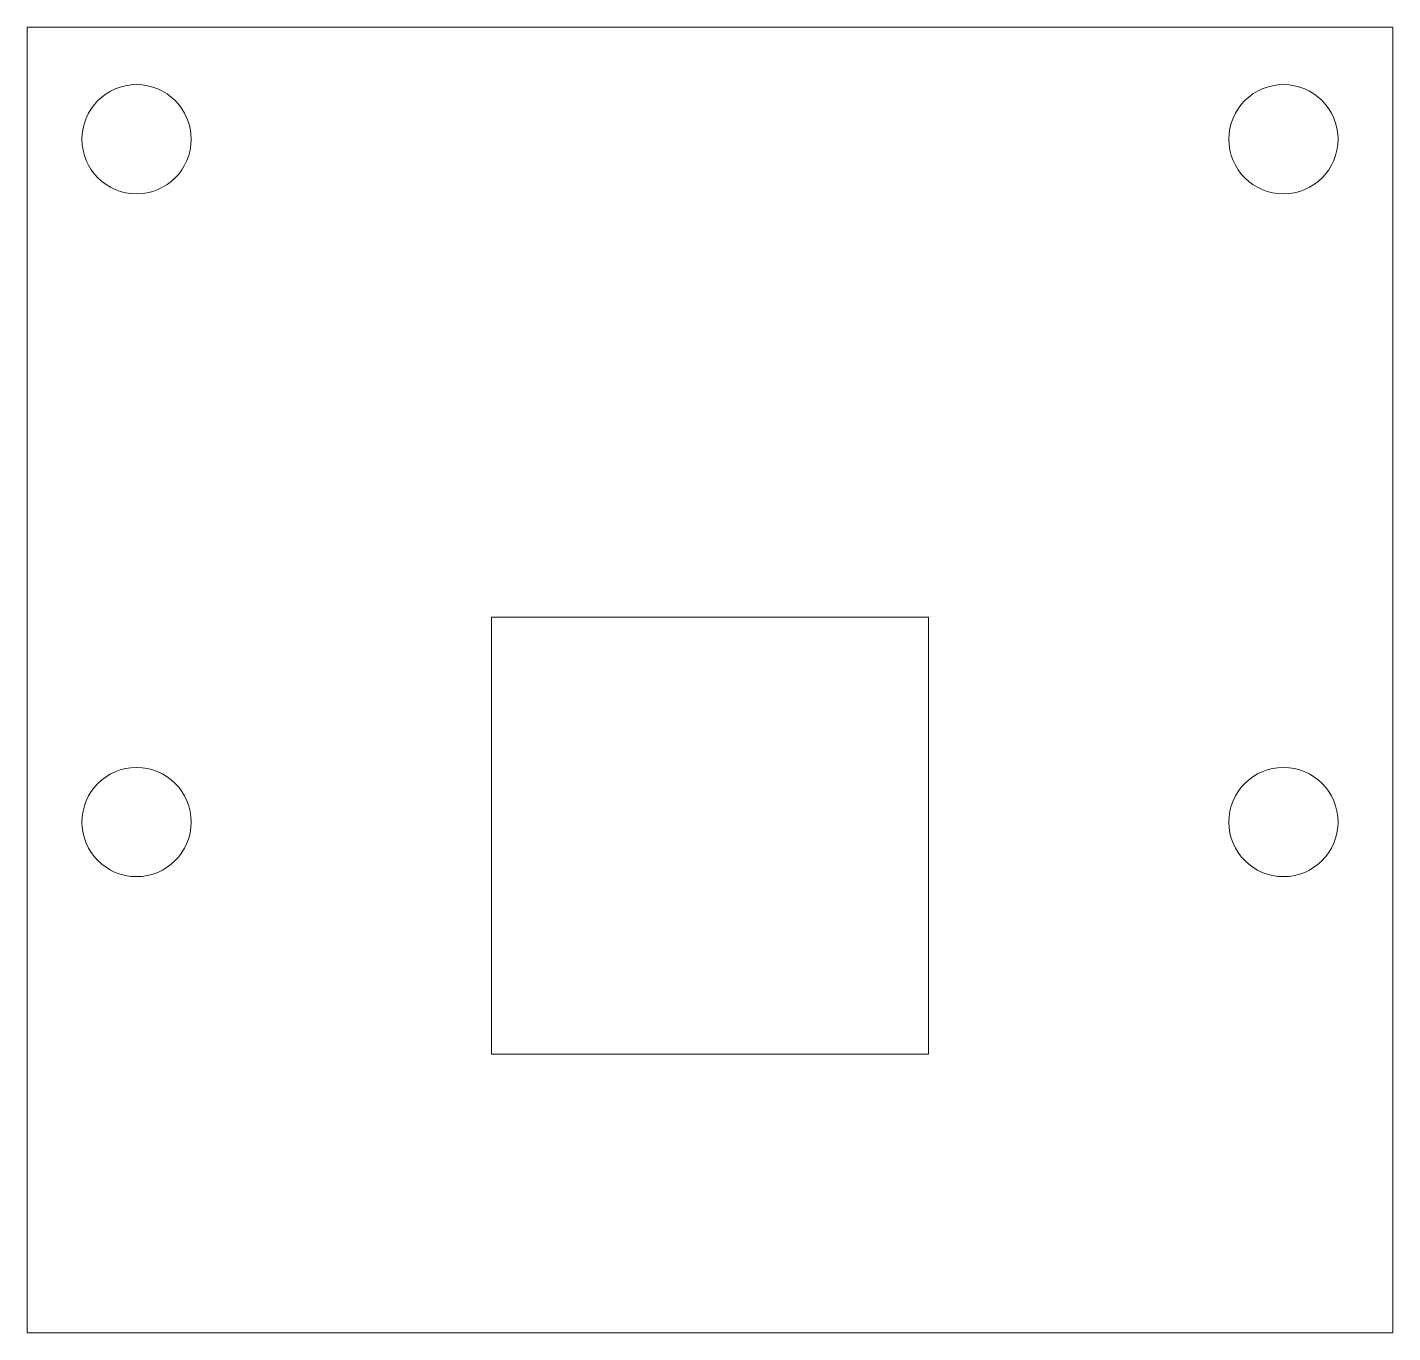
# Model space of a CAD drawing. Header units: millimetres. Extents: x 0 to 25, y 0 to 23.9.
import ezdxf

# ---------------------------------------------------------------- set-up
doc = ezdxf.new("R2010")
doc.units = ezdxf.units.MM
for name, color, linetype, lineweight in [('PiCamBoardOutline', 2, 'CONTINUOUS', 0), ('PiCamModuleOutline', 4, 'CONTINUOUS', 0), ('PiCamMountingHoles', 3, 'CONTINUOUS', 0)]:
    doc.layers.add(name, color=color, linetype=linetype, lineweight=lineweight)

msp = doc.modelspace()

# ---------------------------------------------------------------- linework, layer by layer
at = {"layer": 'PiCamBoardOutline'}
for p, q in [((0, 0), (0, 23.9)), ((0, 23.9), (25, 23.9)), ((25, 0), (25, 23.9)), ((0, 0), (25, 0))]:
    msp.add_line(p, q, dxfattribs=at)
at = {"layer": 'PiCamModuleOutline'}
for p, q in [((8.5, 5.1), (8.5, 13.1)), ((8.5, 13.1), (16.5, 13.1)), ((16.5, 5.1), (16.5, 13.1)), ((8.5, 5.1), (16.5, 5.1))]:
    msp.add_line(p, q, dxfattribs=at)
at = {"layer": 'PiCamMountingHoles'}
for centre in [(2, 21.85), (23, 21.85), (2, 9.35), (23, 9.35)]:
    msp.add_circle(centre, 1, dxfattribs=at)

doc.saveas('drawing.dxf')
